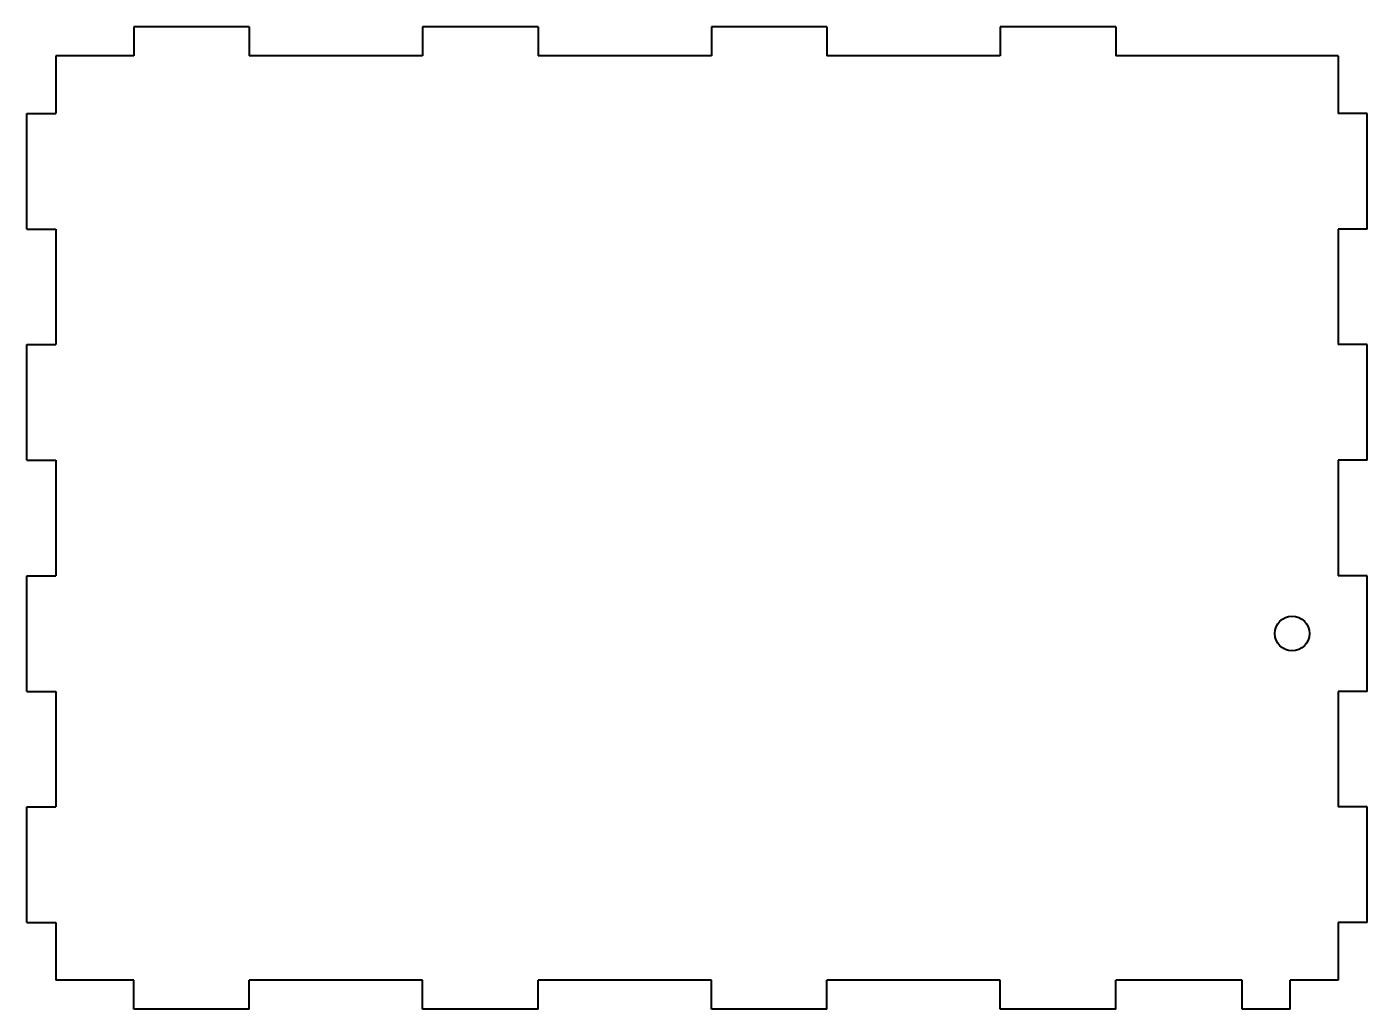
# Model space of a CAD drawing. Header units: inches. Extents: x -6.6 to -0.8, y -5.1 to -0.85.
import ezdxf

# ---------------------------------------------------------------- set-up
doc = ezdxf.new("R2010")
doc.units = ezdxf.units.IN
doc.header["$MEASUREMENT"] = 0
doc.layers.add('Visible', color=7, linetype='Continuous', lineweight=40)

msp = doc.modelspace()

# ---------------------------------------------------------------- linework, layer by layer
at = {"layer": 'Visible'}
for p, q in [((-5.6375, -0.8502), (-6.1375, -0.8502)), ((-6.1375, -0.8502), (-6.1375, -0.9752)), ((-5.6375, -0.8502), (-5.6375, -0.9752)), ((-4.3875, -0.8502), (-4.8875, -0.8502)), ((-4.8875, -0.8502), (-4.8875, -0.9752)), ((-4.3875, -0.8502), (-4.3875, -0.9752)), ((-3.1375, -0.8502), (-3.6375, -0.8502)), ((-3.6375, -0.8502), (-3.6375, -0.9752)), ((-3.1375, -0.8502), (-3.1375, -0.9752)), ((-1.8875, -0.8502), (-2.3875, -0.8502)), ((-2.3875, -0.8502), (-2.3875, -0.9752)), ((-1.8875, -0.8502), (-1.8875, -0.9752)), ((-6.1375, -0.9752), (-6.475, -0.9752)), ((-6.475, -0.9752), (-6.475, -1.2252)), ((-4.8875, -0.9752), (-5.6375, -0.9752)), ((-3.6375, -0.9752), (-4.3875, -0.9752)), ((-2.3875, -0.9752), (-3.1375, -0.9752)), ((-0.925, -0.9752), (-1.8875, -0.9752)), ((-0.925, -0.9752), (-0.925, -1.2252)), ((-6.6, -1.2252), (-6.475, -1.2252)), ((-6.6, -1.7252), (-6.6, -1.2252)), ((-0.8, -1.2252), (-0.925, -1.2252)), ((-0.8, -1.7252), (-0.8, -1.2252)), ((-6.6, -1.7252), (-6.475, -1.7252)), ((-6.475, -1.7252), (-6.475, -2.2252)), ((-0.925, -1.7252), (-0.925, -2.2252)), ((-0.8, -1.7252), (-0.925, -1.7252)), ((-6.6, -2.2252), (-6.475, -2.2252)), ((-6.6, -2.7252), (-6.6, -2.2252)), ((-0.8, -2.2252), (-0.925, -2.2252)), ((-0.8, -2.7252), (-0.8, -2.2252)), ((-6.6, -2.7252), (-6.475, -2.7252)), ((-6.475, -2.7252), (-6.475, -3.2252)), ((-0.925, -2.7252), (-0.925, -3.2252)), ((-0.8, -2.7252), (-0.925, -2.7252)), ((-6.6, -3.2252), (-6.475, -3.2252)), ((-6.6, -3.7252), (-6.6, -3.2252)), ((-0.8, -3.2252), (-0.925, -3.2252)), ((-0.8, -3.7252), (-0.8, -3.2252)), ((-6.6, -3.7252), (-6.475, -3.7252)), ((-6.475, -3.7252), (-6.475, -4.2252)), ((-0.925, -3.7252), (-0.925, -4.2252)), ((-0.8, -3.7252), (-0.925, -3.7252)), ((-6.6, -4.2252), (-6.475, -4.2252)), ((-6.6, -4.7252), (-6.6, -4.2252)), ((-0.8, -4.2252), (-0.925, -4.2252)), ((-0.8, -4.7252), (-0.8, -4.2252)), ((-6.6, -4.7252), (-6.475, -4.7252)), ((-6.475, -4.7252), (-6.475, -4.9752)), ((-0.925, -4.7252), (-0.925, -4.9752)), ((-0.8, -4.7252), (-0.925, -4.7252)), ((-6.1375, -4.9752), (-6.475, -4.9752)), ((-6.1375, -5.1002), (-6.1375, -4.9752)), ((-5.6375, -5.1002), (-5.6375, -4.9752)), ((-4.8875, -4.9752), (-5.6375, -4.9752)), ((-4.8875, -5.1002), (-4.8875, -4.9752)), ((-4.3875, -5.1002), (-4.3875, -4.9752)), ((-3.6375, -4.9752), (-4.3875, -4.9752)), ((-3.6375, -5.1002), (-3.6375, -4.9752)), ((-3.1375, -5.1002), (-3.1375, -4.9752)), ((-2.3875, -4.9752), (-3.1375, -4.9752)), ((-2.3875, -5.1002), (-2.3875, -4.9752)), ((-1.8875, -5.1002), (-1.8875, -4.9752)), ((-1.3417, -4.9752), (-1.8875, -4.9752)), ((-1.3417, -5.1002), (-1.3417, -4.9752)), ((-0.925, -4.9752), (-1.1333, -4.9752)), ((-1.1333, -5.1002), (-1.1333, -4.9752)), ((-5.6375, -5.1002), (-6.1375, -5.1002)), ((-4.3875, -5.1002), (-4.8875, -5.1002)), ((-3.1375, -5.1002), (-3.6375, -5.1002)), ((-1.8875, -5.1002), (-2.3875, -5.1002)), ((-1.1333, -5.1002), (-1.3417, -5.1002))]:
    msp.add_line(p, q, dxfattribs=at)
msp.add_circle((-1.125, -3.4752), 0.075, dxfattribs=at)

doc.saveas('drawing.dxf')
